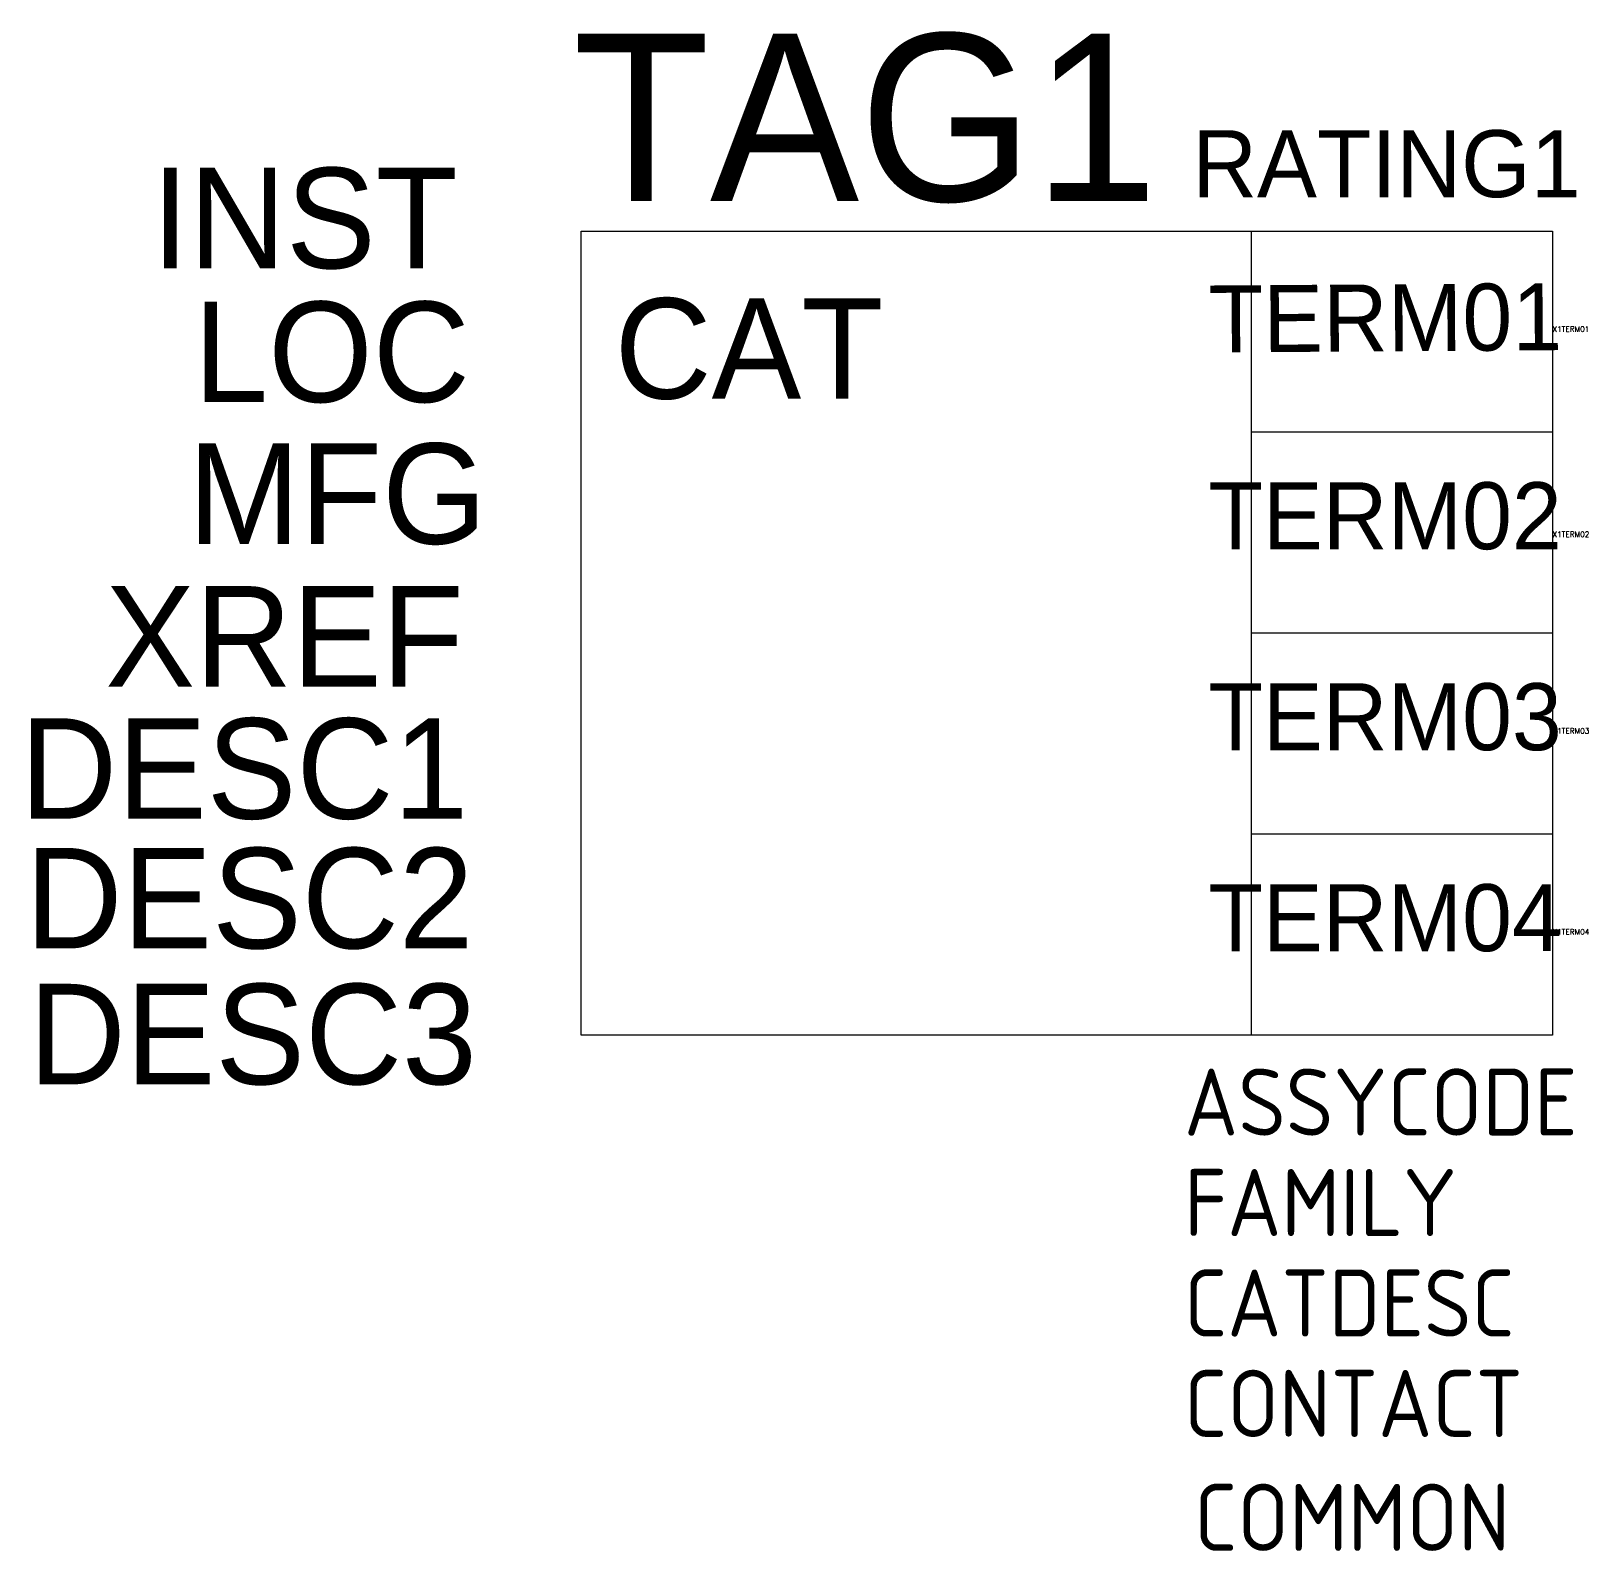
# Model space of a CAD drawing. Extents: x -8.2 to 15, y 15.3 to 38.
import ezdxf
from ezdxf.enums import TextEntityAlignment as Align

# ---------------------------------------------------------------- set-up
doc = ezdxf.new("R2010")
doc.units = 0
doc.header["$MEASUREMENT"] = 0
doc.styles.add('WD', font='txt.shx')
doc.styles.add('WD_IEC', font='isocp2.shx', dxfattribs={"width": 0.9, "height": 4})

msp = doc.modelspace()

# ---------------------------------------------------------------- linework, layer by layer
for p, q in [((10, 35), (10, 23)), ((14.5, 32), (10, 32)), ((10, 30.5), (10, 30.5)), ((14.5, 29), (10, 29)), ((14.5, 26), (10, 26)), ((14.5, 23), (10, 23))]:
    msp.add_line(p, q)
msp.add_lwpolyline([(0, 35), (14.5, 35), (14.5, 23), (0, 23)], close=True)

# ---------------------------------------------------------------- texts
msp.add_attdef('TAG1', text='TL', height=2.5).set_placement((4.246, 35.449), align=Align.CENTER)
msp.add_attdef('RATING1', (9.124, 35.508), '1 - 7мин', height=1)
at = {"flags": 1}
for tag, p in [('INST', (-4.124, 34.447)), ('LOC', (-3.722, 32.449))]:
    msp.add_attdef(tag, text='', height=1.5, dxfattribs=at).set_placement(p, align=Align.CENTER)
at = {"linetype": 'Continuous'}
for tag, text, rotation, p in [('TERM01', 'L', 0.3906, (12, 34.207)), ('TERM02', 'N', 0.0078, (12, 31.252)), ('TERM03', '3', 0.0078, (12, 28.252)), ('TERM04', '4', 0.0078, (12, 25.252))]:
    msp.add_attdef(tag, text=text, height=1, rotation=rotation, dxfattribs=at).set_placement(p, align=Align.TOP_CENTER)
at = {"flags": 1}
for tag, p in [('CAT', (0.5, 32.5)), ('MFG', (-5.865, 30.333))]:
    msp.add_attdef(tag, p, '', height=1.5, dxfattribs=at)
for tag, p, s, height, style in [('X1TERM01', (14.5, 33.5), '', 0.08, 'WD'), ('X1TERM01', (14.5, 33.5), '', 0.08, 'WD'), ('X1TERM01', (14.5, 33.5), '', 0.08, 'WD'), ('X1TERM02', (14.5, 30.435), '', 0.08, 'WD'), ('X1TERM03', (14.5, 27.5), '', 0.08, 'WD'), ('X1TERM04', (14.5, 24.5), '', 0.08, 'WD'), ('ASSYCODE', (9, 21.5), '', 1, 'WD_IEC'), ('FAMILY', (9, 20), 'TD_ACKO', 1, 'WD_IEC'), ('CATDESC', (9, 18.5), '', 1, 'WD_IEC'), ('CONTACT', (9, 17), '', 1, 'WD_IEC'), ('COMMON', (9.15, 15.3), '', 1, 'WD_IEC')]:
    msp.add_attdef(tag, p, s, height=height, dxfattribs=dict(at, style=style))
at = {"lineweight": 15, "flags": 1}
msp.add_attdef('XREF', text='', height=1.5, dxfattribs=at).set_placement((-1.751, 28.202), align=Align.RIGHT)
at = {"flags": 1}
for tag, p in [('DESC1', (-1.684, 26.229)), ('DESC2', (-1.604, 24.294)), ('DESC3', (-1.556, 22.265))]:
    msp.add_attdef(tag, text='', height=1.5, dxfattribs=at).set_placement(p, align=Align.RIGHT)

doc.saveas('drawing.dxf')
